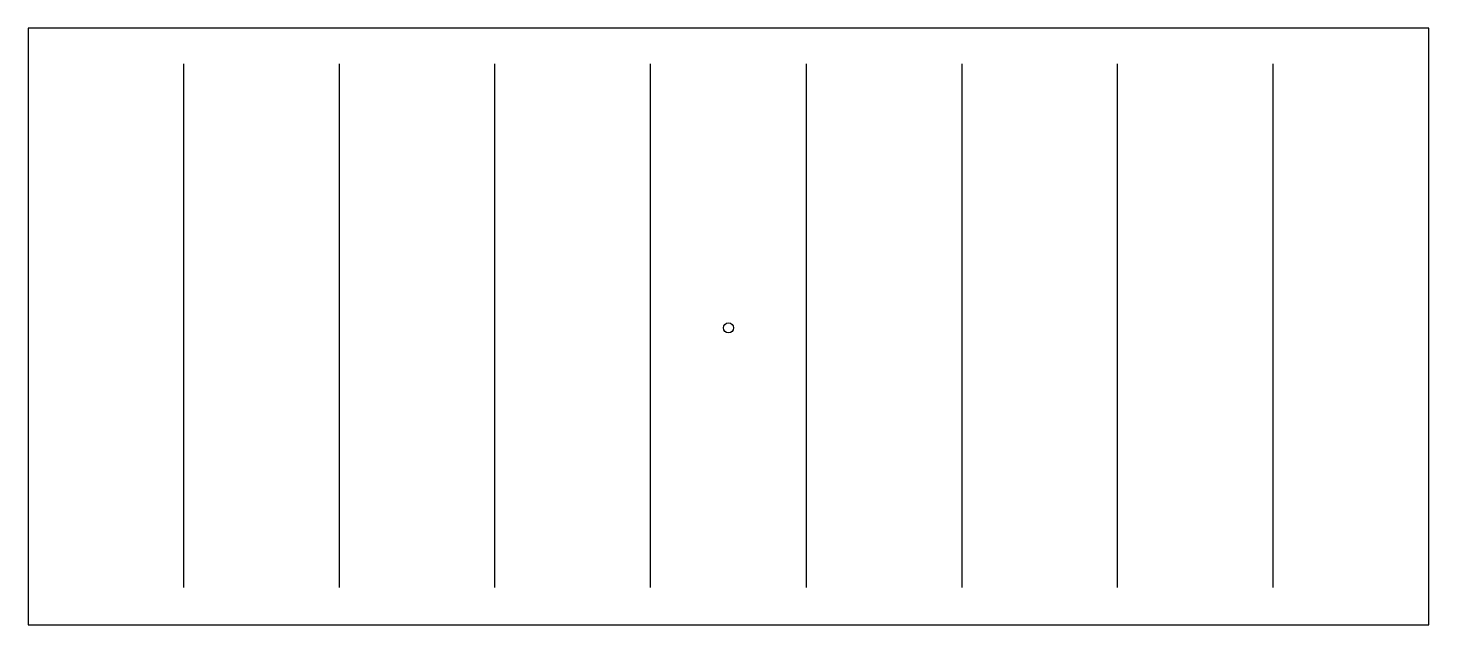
# Model space of a CAD drawing. Header units: millimetres. Extents: x 0 to 2500, y 0 to 1065.
import ezdxf

# ---------------------------------------------------------------- set-up
doc = ezdxf.new("R2010")
doc.units = ezdxf.units.MM
doc.layers.add('CORTE', color=7, linetype='Continuous')
doc.layers.add('GRAVACAO', color=3, linetype='Continuous')

msp = doc.modelspace()

# ---------------------------------------------------------------- linework, layer by layer
at = {"layer": 'CORTE'}
msp.add_lwpolyline([(0, 0), (2500, 0), (2500, 1065), (0, 1065)], close=True, dxfattribs=at)
msp.add_circle((1250, 530), 9, dxfattribs=at)
at = {"layer": 'GRAVACAO'}
for p, q in [((277.8, 67), (277.8, 1001)), ((555.6, 67), (555.6, 1001)), ((833.3, 67), (833.3, 1001)), ((1111.1, 67), (1111.1, 1001)), ((1388.9, 67), (1388.9, 1001)), ((1666.7, 67), (1666.7, 1001)), ((1944.4, 67), (1944.4, 1001)), ((2222.2, 67), (2222.2, 1001))]:
    msp.add_line(p, q, dxfattribs=at)

doc.saveas('drawing.dxf')
